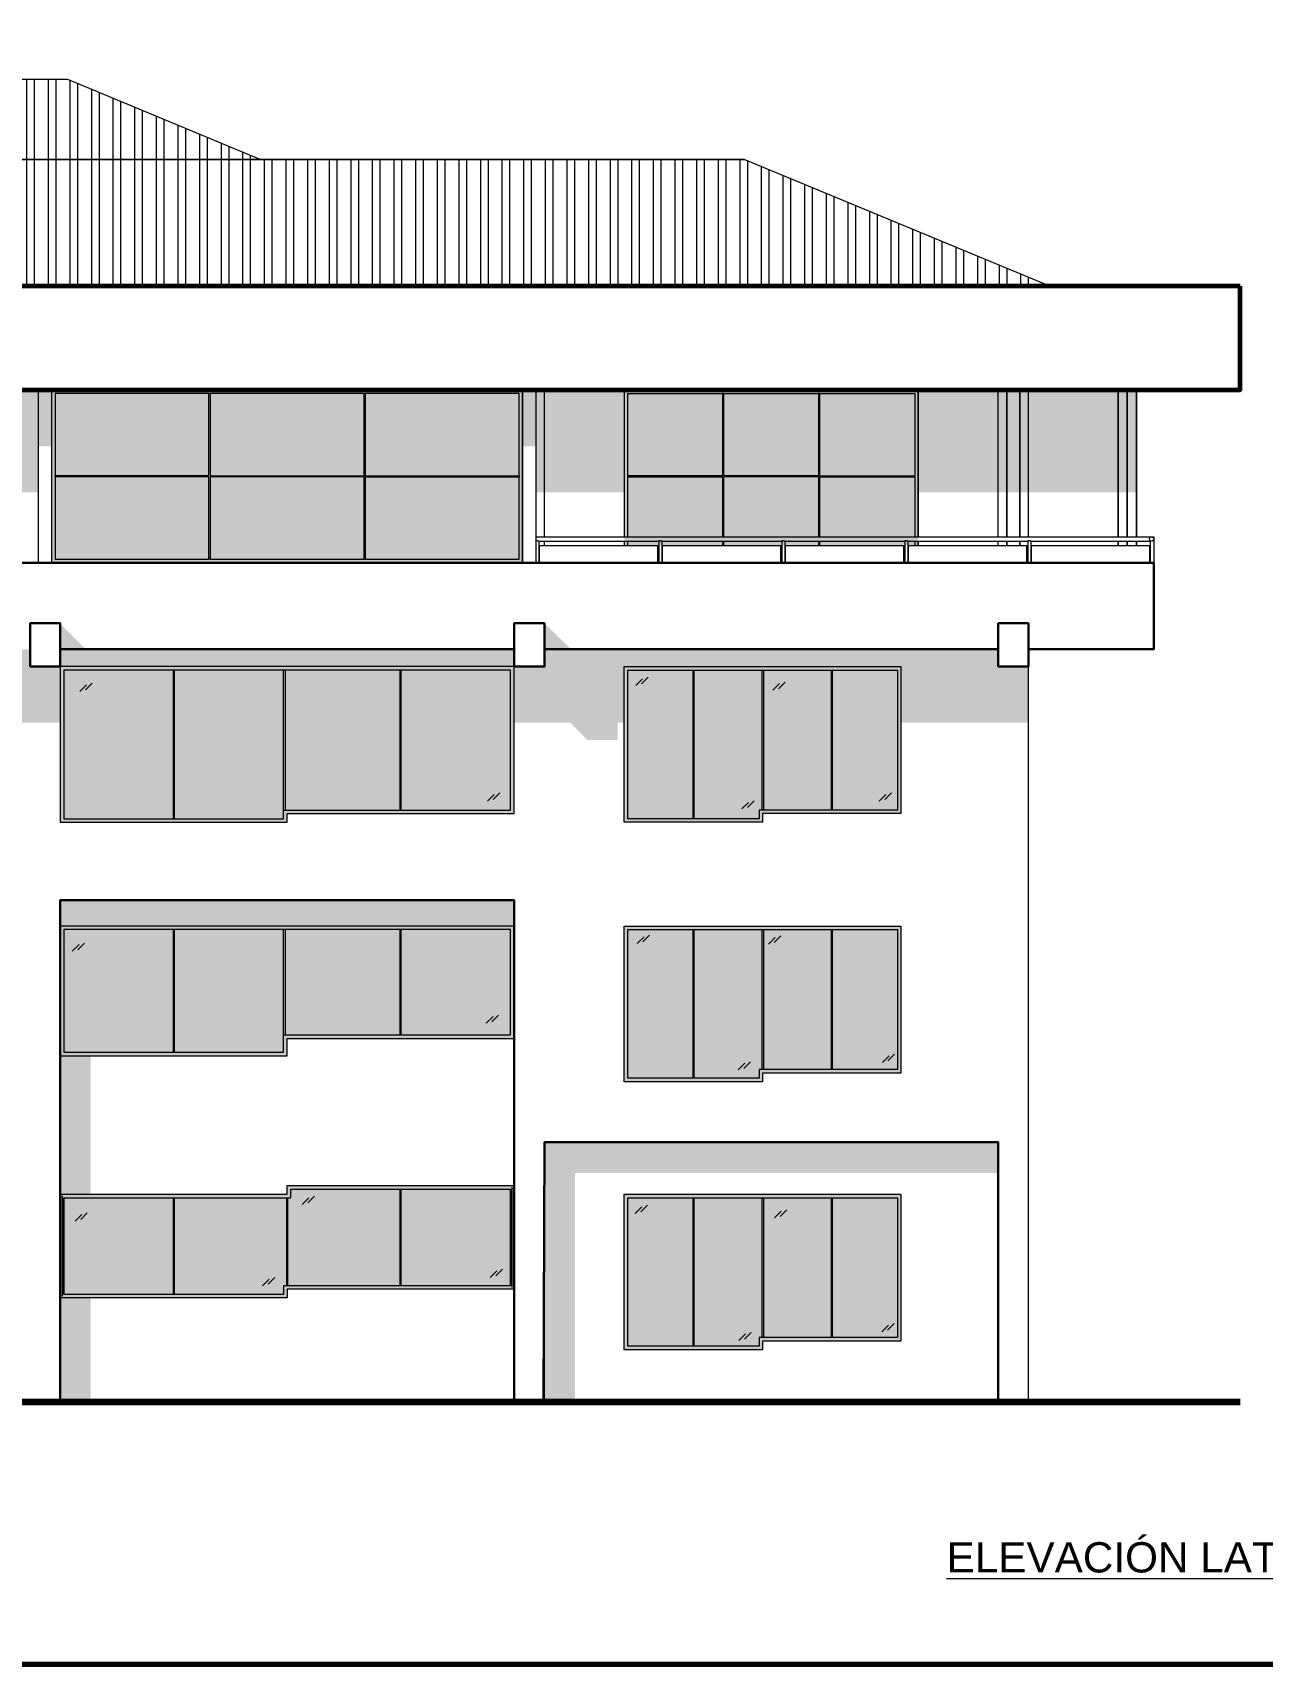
# Model space of a CAD drawing. Header units: inches. Extents: x 140 to 978, y -82 to 38.
# Drawn here: x 860.54 to 874.77, y -71.03 to -52.16 of the extents above; entities that cross this region are included whole.
import ezdxf

# ---------------------------------------------------------------- set-up
doc = ezdxf.new("R2010")
doc.units = ezdxf.units.IN
doc.header["$MEASUREMENT"] = 0
for name, color, linetype, lineweight in [('UNSAAC CUBIERTAS', 22, 'Continuous', 0), ('UNSAAC- ROTULO', 7, 'Continuous', 60), ('UNSAAC-FACHADA (1ER PLANOTYTY', 20, 'Continuous', 60), ('UNSAAC-FACHADA(2DO PLANO)', 7, 'Continuous', 30), ('UNSAAC-LINEA 0.00', 251, 'Continuous', 0), ('UNSAAC-MUEBLE', 254, 'Continuous', 0), ('UNSAAC-SOMBRA', 5, 'Continuous', 0), ('UNSAAC-TEXTOS', 250, 'Continuous', 0), ('UNSAAC-TEXTURAS', 250, 'Continuous', 0), ('UNSAAC-VARIOS', 30, 'Continuous', 0)]:
    doc.layers.add(name, color=color, linetype=linetype, lineweight=lineweight)
doc.styles.get("Standard").update_dxf_attribs({"font": 'arial.ttf'})
pattern_1 = [(37.5, (-345.113272, -0.87974), (-0.00062993358, 0.0192682377), [0, -0.0152, 0, -0.017, 0, -0.01625]), (7.5, (-345.113272, -0.87974), (0.01769776705, 0.02822146065), [0, -0.0082, 0, -0.0137, 0, -0.00525]), (327.5, (-345.125572, -0.87974), (0.03114141862, 5.659054e-05), [0, -0.005, 0, -0.018, 0, -0.0235]), (317.5, (-345.125572, -0.87974), (0.03006126605, 0.00877675565), [0, -0.0025, 0, -0.0118, 0, -0.0135])]
pattern_2 = [(37.5, (-8.997555, 0), (-0.0009449004, 0.02890235654), [0, -0.0228, 0, -0.0255, 0, -0.024375]), (7.5, (-8.997555, 0), (0.0265466506, 0.042332191), [0, -0.0123, 0, -0.02055, 0, -0.007875]), (327.5, (-9.016005, 0), (0.0467121279, 8.48858e-05), [0, -0.0075, 0, -0.027, 0, -0.03525]), (317.5, (-9.016005, 0), (0.045091899, 0.0131651335), [0, -0.00375, 0, -0.0177, 0, -0.02025])]

msp = doc.modelspace()

# ---------------------------------------------------------------- hatches: boundary and pattern name
at = {"layer": 'UNSAAC CUBIERTAS'}
h = msp.add_hatch(dxfattribs=at)
h.set_pattern_fill('STEEL', color=256, scale=2, angle=225, style=0)
h.set_pattern_definition([(270, (676.97765, -101.20314), (0.25, -6e-17), []), (270, (677.06603, -101.29153), (0.25, -6e-17), [])])
h.paths.add_polyline_path([(868.776, -53.625), (842.851, -53.625), (839.795, -54.891), (839.316, -55.089), (872.312, -55.089)])
h.paths.add_polyline_path([(860.951, -52.703), (841.601, -52.703), (835.841, -55.089), (837.114, -55.089), (837.866, -55.089), (838.345, -54.891), (839.795, -54.891), (842.851, -53.625), (863.176, -53.625)])
at = {"layer": 'UNSAAC-LINEA 0.00', "lineweight": 13}
h = msp.add_hatch(color=256, dxfattribs=at)
h.dxf.hatch_style = 1
h.set_gradient(color1=(230, 240, 249), color2=(251, 252, 254), name='HEMISPHERICAL')
h.paths.add_polyline_path([(870.789, -58.089), (867.389, -58.089), (867.389, -56.289), (870.789, -56.289)])
h.paths.add_polyline_path([(866.213, -58.289), (860.764, -58.289), (860.764, -56.289), (866.213, -56.289)])
h = msp.add_hatch(color=256, dxfattribs=at)
h.dxf.hatch_style = 1
h.set_gradient(color1=(230, 240, 249), color2=(251, 252, 254), name='HEMISPHERICAL')
h.paths.add_polyline_path([(860.864, -65.589), (863.489, -65.589), (863.489, -65.489), (866.114, -65.489), (866.114, -66.689), (863.489, -66.689), (863.489, -66.789), (860.864, -66.789)])
h.paths.add_polyline_path([(866.114, -63.789), (866.114, -62.489), (860.864, -62.489), (860.864, -63.989), (863.489, -63.989), (863.489, -63.789)])
h.paths.add_polyline_path([(866.114, -61.189), (866.114, -59.489), (860.864, -59.489), (860.864, -61.289), (863.489, -61.289), (863.489, -61.189)])
h = msp.add_hatch(color=256, dxfattribs=at)
h.dxf.hatch_style = 1
h.set_gradient(color1=(230, 240, 249), color2=(251, 252, 254), name='HEMISPHERICAL')
h.paths.add_polyline_path([(867.389, -65.589), (870.589, -65.589), (870.589, -67.289), (868.989, -67.289), (868.989, -67.389), (867.389, -67.389)])
h.paths.add_polyline_path([(867.389, -62.489), (870.589, -62.489), (870.589, -64.189), (868.989, -64.189), (868.989, -64.289), (867.389, -64.289)])
h.paths.add_polyline_path([(867.389, -59.489), (870.589, -59.489), (870.589, -61.189), (868.989, -61.189), (868.989, -61.289), (867.389, -61.289)])
at = {"layer": 'UNSAAC-SOMBRA', "ltscale": 0.5}
h = msp.add_hatch(dxfattribs=at)
h.set_pattern_fill('AR-SAND', color=256, scale=0.015, style=0)
h.set_pattern_definition(pattern_2)
h.paths.add_polyline_path([(873.314, -56.289), (873.314, -57.474), (866.364, -57.474), (866.364, -56.943), (866.214, -56.943), (860.614, -56.943), (860.614, -57.474), (855.164, -57.474), (855.164, -56.943), (849.414, -56.943), (849.414, -57.474), (843.964, -57.474), (843.964, -56.943), (843.814, -56.943), (838.114, -56.943), (838.114, -56.289)])
h = msp.add_hatch(dxfattribs=at)
h.set_pattern_fill('AR-SAND', color=256, scale=0.015, style=0)
h.set_pattern_definition(pattern_2)
h.paths.add_polyline_path([(838.114, -60.138), (838.762, -60.138), (838.962, -60.338), (839.312, -60.338), (839.312, -60.138), (844.362, -60.138), (844.562, -60.338), (844.912, -60.338), (844.912, -60.138), (849.962, -60.138), (850.162, -60.338), (850.512, -60.338), (850.512, -60.138), (855.571, -60.138), (855.771, -60.338), (856.121, -60.338), (856.121, -60.138), (861.162, -60.138), (861.362, -60.338), (861.712, -60.338), (861.712, -60.138), (866.762, -60.138), (866.962, -60.338), (867.312, -60.338), (867.312, -60.138), (872.064, -60.138), (872.064, -59.489), (871.714, -59.489), (871.714, -59.289), (866.775, -59.289), (866.464, -58.989), (866.464, -59.489), (866.114, -59.489), (866.114, -59.289), (861.159, -59.289), (860.864, -58.994), (860.864, -59.489), (860.514, -59.489), (860.514, -59.289), (855.571, -59.289), (855.273, -58.991), (855.273, -59.489), (854.923, -59.489), (854.923, -59.289), (849.973, -59.289), (849.664, -58.989), (849.664, -59.489), (849.314, -59.489), (849.314, -59.289), (844.364, -59.289), (844.064, -58.989), (844.064, -59.489), (843.714, -59.489), (843.714, -59.289), (838.764, -59.289), (838.464, -58.989), (838.464, -59.489), (838.114, -59.489)])
h = msp.add_hatch(dxfattribs=at)
h.set_pattern_fill('AR-SAND', color=256, scale=0.015, style=0)
h.set_pattern_definition(pattern_2)
h.paths.add_polyline_path([(860.864, -67.989), (861.217, -67.989), (861.217, -62.543), (866.114, -62.543), (866.114, -62.189), (860.864, -62.189)])
h = msp.add_hatch(dxfattribs=at)
h.set_pattern_fill('AR-SAND', color=256, scale=0.015, style=0)
h.set_pattern_definition(pattern_2)
h.paths.add_polyline_path([(866.464, -67.989), (866.817, -67.989), (866.817, -65.343), (871.714, -65.343), (871.714, -64.989), (866.464, -64.989)])
at = {"layer": 'UNSAAC-TEXTURAS', "ltscale": 0.5}
h = msp.add_hatch(dxfattribs=at)
h.set_pattern_fill('AR-SAND', color=256, scale=0.01, style=0)
h.set_pattern_definition(pattern_1)
h.paths.add_polyline_path([(861.118, -57.993), (861.127, -58.002), (861.131, -58.002), (861.131, -57.993)])
h = msp.add_hatch(dxfattribs=at)
h.set_pattern_fill('AR-SAND', color=256, scale=0.01, style=0)
h.set_pattern_definition(pattern_1)
h.paths.add_polyline_path([(861.125, -58.036), (861.128, -58.037), (861.131, -58.039), (861.131, -58.036)])
h = msp.add_hatch(dxfattribs=at)
h.set_pattern_fill('AR-SAND', color=256, scale=0.01, style=0)
h.set_pattern_definition(pattern_1)
h.paths.add_polyline_path([(861.127, -58.002), (861.131, -58.014), (861.131, -58.002)])
h = msp.add_hatch(dxfattribs=at)
h.set_pattern_fill('AR-SAND', color=256, scale=0.01, style=0)
h.set_pattern_definition(pattern_1)
h.paths.add_polyline_path([(861.131, -58.014), (861.127, -58.027), (861.131, -58.027)])
h = msp.add_hatch(dxfattribs=at)
h.set_pattern_fill('AR-SAND', color=256, scale=0.01, style=0)
h.set_pattern_definition(pattern_1)
h.paths.add_polyline_path([(867.663, -58.036), (867.667, -58.04), (867.667, -58.037)])
h = msp.add_hatch(dxfattribs=at)
h.set_pattern_fill('AR-SAND', color=256, scale=0.01, style=0)
h.set_pattern_definition(pattern_1)
h.paths.add_polyline_path([(867.669, -58.039), (867.667, -58.037), (867.667, -58.04), (867.669, -58.048)])
h = msp.add_hatch(dxfattribs=at)
h.set_pattern_fill('AR-SAND', color=256, scale=0.01, style=0)
h.set_pattern_definition(pattern_1)
h.paths.add_polyline_path([(868.454, -58.036), (868.457, -58.04), (868.457, -58.037)])
h = msp.add_hatch(dxfattribs=at)
h.set_pattern_fill('AR-SAND', color=256, scale=0.01, style=0)
h.set_pattern_definition(pattern_1)
h.paths.add_polyline_path([(868.457, -58.037), (868.457, -58.04), (868.46, -58.048), (868.46, -58.039)])
h = msp.add_hatch(dxfattribs=at)
h.set_pattern_fill('AR-SAND', color=256, scale=0.01, style=0)
h.set_pattern_definition(pattern_1)
h.paths.add_polyline_path([(869.244, -58.036), (869.248, -58.04), (869.248, -58.037)])
h = msp.add_hatch(dxfattribs=at)
h.set_pattern_fill('AR-SAND', color=256, scale=0.01, style=0)
h.set_pattern_definition(pattern_1)
h.paths.add_polyline_path([(869.248, -58.037), (869.248, -58.04), (869.25, -58.048), (869.25, -58.039)])
h = msp.add_hatch(dxfattribs=at)
h.set_pattern_fill('AR-SAND', color=256, scale=0.01, style=0)
h.set_pattern_definition(pattern_1)
h.paths.add_polyline_path([(870.034, -58.036), (870.038, -58.04), (870.038, -58.037)])
h = msp.add_hatch(dxfattribs=at)
h.set_pattern_fill('AR-SAND', color=256, scale=0.01, style=0)
h.set_pattern_definition(pattern_1)
h.paths.add_polyline_path([(870.04, -58.039), (870.038, -58.037), (870.038, -58.04), (870.04, -58.048)])
h = msp.add_hatch(dxfattribs=at)
h.set_pattern_fill('AR-SAND', color=256, scale=0.01, style=0)
h.set_pattern_definition(pattern_1)
h.paths.add_polyline_path([(870.825, -58.036), (870.828, -58.037), (870.831, -58.039), (870.831, -58.036)])
h = msp.add_hatch(dxfattribs=at)
h.set_pattern_fill('AR-SAND', color=256, scale=0.01, style=0)
h.set_pattern_definition(pattern_1)
h.paths.add_polyline_path([(870.825, -58.036), (870.828, -58.039), (870.828, -58.039), (870.828, -58.037)])
h = msp.add_hatch(dxfattribs=at)
h.set_pattern_fill('AR-SAND', color=256, scale=0.01, style=0)
h.set_pattern_definition(pattern_1)
h.paths.add_polyline_path([(870.831, -58.039), (870.828, -58.037), (870.828, -58.039)])
h = msp.add_hatch(dxfattribs=at)
h.set_pattern_fill('AR-SAND', color=256, scale=0.01, style=0)
h.set_pattern_definition(pattern_1)
h.paths.add_polyline_path([(869.25, -58.268), (869.25, -58.289), (869.26, -58.289), (869.26, -58.268)])
h = msp.add_hatch(dxfattribs=at)
h.set_pattern_fill('AR-SAND', color=256, scale=0.01, style=0)
h.set_pattern_definition(pattern_1)
h.paths.add_polyline_path([(863.965, -66.73), (863.946, -66.748), (863.965, -66.748)])

# ---------------------------------------------------------------- linework, layer by layer
at = {"layer": 'UNSAAC CUBIERTAS'}
for p, q in [((860.951, -52.703), (841.601, -52.703)), ((863.176, -53.625), (860.951, -52.703)), ((842.851, -53.625), (868.776, -53.625)), ((872.312, -55.089), (868.776, -53.625))]:
    msp.add_line(p, q, dxfattribs=at)
for points in [[(860.951, -52.703), (841.601, -52.703), (835.841, -55.089), (837.114, -55.089), (837.866, -55.089), (838.345, -54.891), (839.795, -54.891), (842.851, -53.625), (863.176, -53.625)], [(868.776, -53.625), (842.851, -53.625), (839.316, -55.089), (872.312, -55.089)]]:
    msp.add_lwpolyline(points, close=True, dxfattribs=at)
at = {"layer": 'UNSAAC- ROTULO', "lineweight": 70, "flags": 128}
msp.add_lwpolyline([(823.222, -28.276), (884.722, -28.276), (884.722, -71.026), (823.222, -71.026)], close=True, dxfattribs=at)
at = {"layer": 'UNSAAC-FACHADA (1ER PLANOTYTY'}
msp.add_lwpolyline([(874.514, -55.089), (837.114, -55.089), (837.114, -56.289), (874.514, -56.289)], close=True, dxfattribs=at)
at = {"layer": 'UNSAAC-FACHADA(2DO PLANO)'}
for points in [[(860.764, -58.289), (855.014, -58.289)], [(866.364, -58.289), (860.764, -58.289)], [(872.064, -59.289), (873.514, -59.289), (873.514, -58.289), (866.364, -58.289)], [(860.864, -59.289), (866.114, -59.289)], [(866.464, -59.289), (871.714, -59.289)], [(860.864, -67.989), (860.864, -62.189), (866.114, -62.189), (866.114, -67.989)], [(871.714, -67.989), (871.714, -64.989), (866.464, -64.989), (866.453, -67.989)]]:
    msp.add_lwpolyline(points, dxfattribs=at)
for points in [[(860.514, -59.489), (860.864, -59.489), (860.864, -58.989), (860.514, -58.989)], [(866.114, -59.489), (866.464, -59.489), (866.464, -58.989), (866.114, -58.989)], [(871.714, -59.489), (872.064, -59.489), (872.064, -58.989), (871.714, -58.989)]]:
    msp.add_lwpolyline(points, close=True, dxfattribs=at)
at = {"layer": 'UNSAAC-LINEA 0.00', "lineweight": 13}
for p, q in [((860.765, -58.268), (860.765, -56.31)), ((860.805, -56.33), (860.805, -57.282)), ((862.584, -57.282), (862.584, -56.33)), ((862.599, -56.33), (862.599, -57.282)), ((864.378, -57.282), (864.378, -56.33)), ((864.393, -56.33), (864.393, -57.282)), ((866.173, -57.282), (866.173, -56.33)), ((866.213, -58.268), (866.213, -56.31)), ((866.464, -57.989), (866.464, -56.289)), ((867.389, -56.289), (867.389, -57.989)), ((867.43, -57.282), (867.43, -56.33)), ((868.526, -56.33), (868.526, -57.282)), ((868.541, -57.282), (868.541, -56.33)), ((869.637, -56.33), (869.637, -57.282)), ((869.652, -57.282), (869.652, -56.33)), ((870.748, -56.33), (870.748, -57.282)), ((870.789, -57.989), (870.789, -56.289)), ((871.714, -57.989), (871.714, -56.289)), ((871.814, -57.989), (871.814, -56.289)), ((871.964, -57.989), (871.964, -56.289)), ((872.064, -57.989), (872.064, -56.289)), ((873.101, -57.989), (873.101, -56.289)), ((873.208, -57.989), (873.208, -56.289)), ((873.314, -57.989), (873.314, -56.289)), ((862.584, -57.282), (860.805, -57.282)), ((860.805, -57.297), (860.805, -57.282)), ((860.805, -57.297), (860.805, -58.248)), ((862.584, -57.297), (860.805, -57.297)), ((862.584, -58.248), (862.584, -57.297)), ((862.599, -57.282), (864.378, -57.282)), ((862.599, -57.297), (862.599, -58.248)), ((864.378, -57.297), (862.599, -57.297)), ((864.378, -58.248), (864.378, -57.297)), ((864.393, -57.282), (866.173, -57.282)), ((864.393, -57.297), (864.393, -58.248)), ((864.393, -57.297), (866.173, -57.297)), ((866.173, -57.282), (866.173, -57.297)), ((866.173, -58.248), (866.173, -57.297)), ((868.526, -57.282), (867.43, -57.282)), ((867.43, -57.282), (867.43, -57.297)), ((867.43, -57.989), (867.43, -57.297)), ((867.43, -57.297), (868.526, -57.297)), ((868.526, -57.297), (868.526, -57.989)), ((869.637, -57.282), (868.541, -57.282)), ((868.541, -57.989), (868.541, -57.297)), ((869.637, -57.297), (868.541, -57.297)), ((869.637, -57.297), (869.637, -57.989)), ((869.652, -57.282), (870.748, -57.282)), ((869.652, -57.989), (869.652, -57.297)), ((869.652, -57.297), (870.748, -57.297)), ((870.748, -57.297), (870.748, -57.282)), ((870.748, -57.297), (870.748, -57.989)), ((866.364, -57.989), (873.514, -57.989)), ((866.364, -58.039), (866.366, -58.037)), ((866.366, -58.037), (866.37, -58.036)), ((866.37, -58.036), (866.372, -58.033)), ((866.372, -58.033), (866.381, -58.031)), ((866.381, -58.031), (866.39, -58.033)), ((866.39, -58.033), (866.392, -58.036)), ((866.392, -58.036), (866.396, -58.037)), ((866.396, -58.037), (866.399, -58.039)), ((866.399, -58.039), (866.399, -58.289)), ((866.399, -58.039), (867.787, -58.039)), ((866.409, -58.089), (867.777, -58.089)), ((866.409, -58.289), (866.409, -58.089)), ((866.464, -58.089), (866.464, -58.039)), ((867.389, -58.039), (867.389, -58.089)), ((867.43, -58.089), (867.43, -58.039)), ((867.777, -58.289), (867.777, -58.089)), ((867.787, -58.039), (867.789, -58.037)), ((867.787, -58.039), (867.787, -58.289)), ((867.789, -58.037), (867.793, -58.036)), ((867.793, -58.036), (867.795, -58.033)), ((867.795, -58.033), (867.804, -58.031)), ((867.804, -58.031), (867.813, -58.033)), ((867.813, -58.033), (867.815, -58.036)), ((867.815, -58.036), (867.819, -58.037)), ((867.819, -58.037), (867.822, -58.039)), ((867.822, -58.039), (867.822, -58.289)), ((867.822, -58.039), (869.21, -58.039)), ((867.832, -58.089), (869.2, -58.089)), ((867.832, -58.289), (867.832, -58.089)), ((868.526, -58.039), (868.526, -58.089)), ((868.541, -58.089), (868.541, -58.039)), ((869.2, -58.289), (869.2, -58.089)), ((869.21, -58.039), (869.212, -58.037)), ((869.21, -58.039), (869.21, -58.289)), ((869.212, -58.037), (869.216, -58.036)), ((869.216, -58.036), (869.218, -58.033)), ((869.218, -58.033), (869.227, -58.031)), ((869.227, -58.031), (869.236, -58.033)), ((869.236, -58.033), (869.238, -58.036)), ((869.238, -58.036), (869.242, -58.037)), ((869.242, -58.037), (869.245, -58.039)), ((869.245, -58.039), (869.245, -58.289)), ((869.245, -58.039), (870.633, -58.039)), ((869.255, -58.089), (870.623, -58.089)), ((869.255, -58.289), (869.255, -58.089)), ((869.637, -58.039), (869.637, -58.089)), ((869.652, -58.089), (869.652, -58.039)), ((870.623, -58.289), (870.623, -58.089)), ((870.633, -58.039), (870.635, -58.037)), ((870.633, -58.039), (870.633, -58.289)), ((870.635, -58.037), (870.639, -58.036)), ((870.639, -58.036), (870.641, -58.033)), ((870.641, -58.033), (870.65, -58.031)), ((870.65, -58.031), (870.659, -58.033)), ((870.659, -58.033), (870.661, -58.036)), ((870.661, -58.036), (870.665, -58.037)), ((870.665, -58.037), (870.668, -58.039)), ((870.668, -58.039), (870.668, -58.289)), ((870.668, -58.039), (872.056, -58.039)), ((870.678, -58.089), (872.046, -58.089)), ((870.678, -58.289), (870.678, -58.089)), ((870.748, -58.039), (870.748, -58.089)), ((870.789, -58.089), (870.789, -58.039)), ((871.714, -58.089), (871.714, -58.039)), ((871.814, -58.089), (871.814, -58.039)), ((871.964, -58.089), (871.964, -58.039)), ((872.046, -58.289), (872.046, -58.089)), ((872.056, -58.039), (872.058, -58.037)), ((872.056, -58.039), (872.056, -58.289)), ((872.058, -58.037), (872.062, -58.036)), ((872.062, -58.036), (872.064, -58.033)), ((872.064, -58.033), (872.073, -58.031)), ((872.073, -58.031), (872.082, -58.033)), ((872.082, -58.033), (872.084, -58.036)), ((872.084, -58.036), (872.088, -58.037)), ((872.088, -58.037), (872.091, -58.039)), ((872.091, -58.039), (872.091, -58.289)), ((872.091, -58.039), (873.471, -58.039)), ((872.101, -58.089), (873.469, -58.089)), ((872.101, -58.289), (872.101, -58.089)), ((873.101, -58.089), (873.101, -58.039)), ((873.208, -58.089), (873.208, -58.039)), ((873.314, -58.089), (873.314, -58.039)), ((873.464, -58.014), (873.467, -58.002)), ((873.467, -58.027), (873.464, -58.014)), ((873.467, -58.002), (873.476, -57.993)), ((873.476, -58.036), (873.467, -58.027)), ((873.469, -58.289), (873.469, -58.089)), ((873.471, -58.037), (873.471, -58.289)), ((873.476, -57.993), (873.489, -57.989)), ((873.489, -58.039), (873.476, -58.036)), ((873.489, -57.989), (873.501, -57.993)), ((873.501, -58.036), (873.489, -58.039)), ((873.501, -57.993), (873.51, -58.002)), ((873.51, -58.027), (873.501, -58.036)), ((873.504, -58.033), (873.505, -58.033)), ((873.505, -58.033), (873.507, -58.036)), ((873.507, -58.036), (873.511, -58.037)), ((873.51, -58.002), (873.514, -58.014)), ((873.514, -58.014), (873.51, -58.027)), ((873.511, -58.037), (873.514, -58.039)), ((873.514, -57.989), (873.514, -57.993)), ((873.514, -57.993), (873.514, -58.002)), ((873.514, -58.002), (873.514, -58.014)), ((873.514, -58.014), (873.514, -58.027)), ((873.514, -58.027), (873.514, -58.036)), ((873.514, -58.036), (873.514, -58.039)), ((873.514, -58.039), (873.514, -58.289)), ((860.765, -58.288), (860.765, -58.268)), ((860.805, -58.248), (862.584, -58.248)), ((862.169, -59.53), (862.169, -61.248)), ((862.184, -61.248), (862.184, -59.53)), ((863.448, -61.248), (863.448, -59.53)), ((863.468, -61.148), (863.468, -59.53)), ((864.794, -59.53), (864.794, -61.148)), ((864.809, -61.148), (864.809, -59.53)), ((868.181, -59.53), (868.181, -61.248)), ((868.196, -61.248), (868.196, -59.53)), ((868.979, -59.53), (868.979, -61.148)), ((868.999, -59.53), (868.999, -61.148)), ((869.781, -59.53), (869.781, -61.148)), ((869.796, -61.148), (869.796, -59.53)), ((862.169, -62.53), (862.169, -63.948)), ((862.184, -63.948), (862.184, -62.53)), ((863.448, -63.948), (863.448, -62.53)), ((863.468, -63.748), (863.468, -62.53)), ((864.794, -62.53), (864.794, -63.748)), ((864.809, -63.748), (864.809, -62.53)), ((868.181, -62.53), (868.181, -64.248)), ((868.196, -64.248), (868.196, -62.53)), ((868.979, -62.53), (868.979, -64.148)), ((868.999, -62.53), (868.999, -64.148)), ((869.781, -62.53), (869.781, -64.148)), ((869.796, -64.148), (869.796, -62.53)), ((860.885, -65.61), (860.885, -66.768)), ((860.905, -65.63), (860.905, -66.748)), ((862.169, -65.63), (862.169, -66.748)), ((862.184, -66.748), (862.184, -65.63)), ((863.481, -65.63), (863.481, -66.648)), ((863.496, -66.648), (863.496, -65.63)), ((864.794, -65.53), (864.794, -66.648)), ((864.809, -66.648), (864.809, -65.53)), ((866.073, -66.648), (866.073, -65.53)), ((866.093, -66.668), (866.093, -65.51)), ((868.181, -65.63), (868.181, -67.348)), ((868.196, -67.348), (868.196, -65.63)), ((868.979, -65.63), (868.979, -67.248)), ((868.999, -65.63), (868.999, -67.248)), ((869.781, -65.63), (869.781, -67.248)), ((869.796, -67.248), (869.796, -65.63))]:
    msp.add_line(p, q, dxfattribs=at)
for points in [[(860.614, -58.289), (860.614, -56.289), (860.764, -56.289), (860.764, -58.289)], [(866.214, -58.289), (866.214, -56.289), (866.364, -56.289), (866.364, -58.289)], [(867.389, -56.289), (867.389, -57.989)], [(870.789, -56.289), (870.789, -57.989)], [(871.814, -56.289), (871.814, -57.989)], [(871.964, -56.289), (871.964, -57.989)], [(873.101, -56.289), (873.101, -57.989)], [(873.208, -56.289), (873.208, -57.989)], [(873.314, -56.289), (873.314, -57.989)], [(867.389, -58.039), (867.389, -58.089)], [(870.789, -58.039), (870.789, -58.089)], [(871.814, -58.039), (871.814, -58.089)], [(871.964, -58.039), (871.964, -58.089)], [(873.101, -58.039), (873.101, -58.089)], [(873.208, -58.039), (873.208, -58.089)], [(873.314, -58.039), (873.314, -58.089)], [(867.666, -59.612), (867.589, -59.69)], [(861.168, -59.699), (861.091, -59.777)], [(861.233, -59.682), (861.155, -59.759)], [(867.601, -59.63), (867.524, -59.707)], [(869.186, -59.686), (869.109, -59.763)], [(869.251, -59.668), (869.174, -59.745)], [(865.884, -60.969), (865.807, -61.046)], [(865.949, -60.951), (865.872, -61.028)], [(868.827, -61.059), (868.749, -61.136)], [(868.891, -61.041), (868.814, -61.119)], [(870.416, -60.967), (870.339, -61.044)], [(870.481, -60.949), (870.403, -61.027)], [(867.617, -62.613), (867.539, -62.69)], [(867.682, -62.595), (867.604, -62.672)], [(869.134, -62.621), (869.057, -62.698)], [(869.199, -62.603), (869.122, -62.68)], [(861.081, -62.704), (861.003, -62.781)], [(861.145, -62.686), (861.068, -62.763)], [(865.87, -63.535), (865.792, -63.613)], [(865.934, -63.518), (865.857, -63.595)], [(868.785, -64.075), (868.708, -64.153)], [(868.85, -64.058), (868.772, -64.135)], [(870.451, -63.989), (870.374, -64.066)], [(870.516, -63.971), (870.439, -64.048)], [(863.739, -65.63), (863.662, -65.707)], [(863.804, -65.612), (863.726, -65.689)], [(861.112, -65.823), (861.035, -65.901)], [(861.177, -65.806), (861.1, -65.883)], [(867.593, -65.734), (867.515, -65.812)], [(867.657, -65.717), (867.58, -65.794)], [(869.205, -65.787), (869.128, -65.864)], [(869.27, -65.769), (869.192, -65.846)], [(863.281, -66.571), (863.204, -66.648)], [(863.346, -66.553), (863.269, -66.63)], [(865.915, -66.475), (865.838, -66.552)], [(865.98, -66.457), (865.903, -66.534)], [(870.447, -67.103), (870.37, -67.18)], [(870.512, -67.085), (870.435, -67.163)], [(868.792, -67.205), (868.715, -67.283)], [(868.857, -67.188), (868.78, -67.265)]]:
    msp.add_lwpolyline(points, dxfattribs=at)
for points in [[(866.114, -61.189), (866.114, -59.489), (860.864, -59.489), (860.864, -61.289), (863.489, -61.289), (863.489, -61.189)], [(866.073, -61.148), (866.073, -59.53), (860.905, -59.53), (860.905, -61.248), (863.448, -61.248), (863.448, -61.148)], [(867.389, -59.489), (870.589, -59.489), (870.589, -61.189), (868.989, -61.189), (868.989, -61.289), (867.389, -61.289)], [(867.43, -59.53), (870.548, -59.53), (870.548, -61.148), (868.948, -61.148), (868.948, -61.248), (867.43, -61.248)], [(866.114, -63.789), (866.114, -62.489), (860.864, -62.489), (860.864, -63.989), (863.489, -63.989), (863.489, -63.789)], [(866.073, -63.748), (866.073, -62.53), (860.905, -62.53), (860.905, -63.948), (863.448, -63.948), (863.448, -63.748)], [(867.389, -62.489), (870.589, -62.489), (870.589, -64.189), (868.989, -64.189), (868.989, -64.289), (867.389, -64.289)], [(867.43, -62.53), (870.548, -62.53), (870.548, -64.148), (868.948, -64.148), (868.948, -64.248), (867.43, -64.248)], [(860.864, -65.589), (863.489, -65.589), (863.489, -65.489), (866.114, -65.489), (866.114, -66.689), (863.489, -66.689), (863.489, -66.789), (860.864, -66.789)], [(860.905, -65.63), (863.53, -65.63), (863.53, -65.53), (866.073, -65.53), (866.073, -66.648), (863.448, -66.648), (863.448, -66.748), (860.905, -66.748)], [(867.389, -65.589), (870.589, -65.589), (870.589, -67.289), (868.989, -67.289), (868.989, -67.389), (867.389, -67.389)], [(867.43, -65.63), (870.548, -65.63), (870.548, -67.248), (868.948, -67.248), (868.948, -67.348), (867.43, -67.348)]]:
    msp.add_lwpolyline(points, close=True, dxfattribs=at)
at = {"layer": 'UNSAAC-MUEBLE', "lineweight": 13}
for p, q in [((866.213, -56.29), (860.765, -56.29)), ((860.765, -56.29), (860.765, -56.31)), ((862.584, -56.33), (860.805, -56.33)), ((862.584, -56.33), (862.599, -56.33)), ((864.378, -56.33), (862.599, -56.33)), ((864.378, -56.33), (864.393, -56.33)), ((866.173, -56.33), (864.393, -56.33)), ((866.213, -56.31), (866.213, -56.29)), ((867.43, -56.33), (868.526, -56.33)), ((868.541, -56.33), (868.526, -56.33)), ((868.541, -56.33), (869.637, -56.33)), ((869.652, -56.33), (869.637, -56.33)), ((869.652, -56.33), (870.748, -56.33)), ((860.765, -58.288), (866.213, -58.288)), ((862.599, -58.248), (862.584, -58.248)), ((862.599, -58.248), (864.378, -58.248)), ((864.393, -58.248), (864.378, -58.248)), ((864.393, -58.248), (866.173, -58.248)), ((866.213, -58.288), (866.213, -58.268)), ((867.787, -58.248), (867.777, -58.248)), ((867.787, -58.268), (867.777, -58.268)), ((867.832, -58.248), (867.822, -58.248)), ((867.832, -58.268), (867.822, -58.268)), ((869.21, -58.248), (869.2, -58.248)), ((869.21, -58.268), (869.2, -58.268)), ((869.255, -58.248), (869.245, -58.248)), ((869.255, -58.268), (869.245, -58.268)), ((870.633, -58.248), (870.623, -58.248)), ((870.633, -58.268), (870.623, -58.268)), ((870.678, -58.248), (870.668, -58.248)), ((870.678, -58.268), (870.668, -58.268)), ((872.064, -61.989), (872.064, -59.489)), ((872.064, -64.989), (872.064, -61.989)), ((866.464, -67.989), (866.464, -64.989)), ((871.714, -65.489), (871.714, -64.989)), ((872.064, -65.489), (872.064, -64.989)), ((871.714, -67.989), (871.714, -65.489)), ((872.064, -67.989), (872.064, -65.489))]:
    msp.add_line(p, q, dxfattribs=at)
at = {"layer": 'UNSAAC-VARIOS', "color": 3, "lineweight": 100}
msp.add_line((831.839, -67.989), (874.514, -67.989), dxfattribs=at)

# ---------------------------------------------------------------- texts
at = {"layer": 'UNSAAC-TEXTOS', "insert": (870.002, -70.349), "char_height": 0.28125, "attachment_point": 7}
msp.add_mtext_dynamic_manual_height_columns('\\pi1.1152;{\\H1.2444x;\\LELEVACIÓN LATERAL DERECHA\\H0.42853x;\\l\\P\\pi7.8404;ESC:1/75}', width=8.71223, gutter_width=12.5, heights=[0], dxfattribs=at)

doc.saveas('drawing.dxf')
